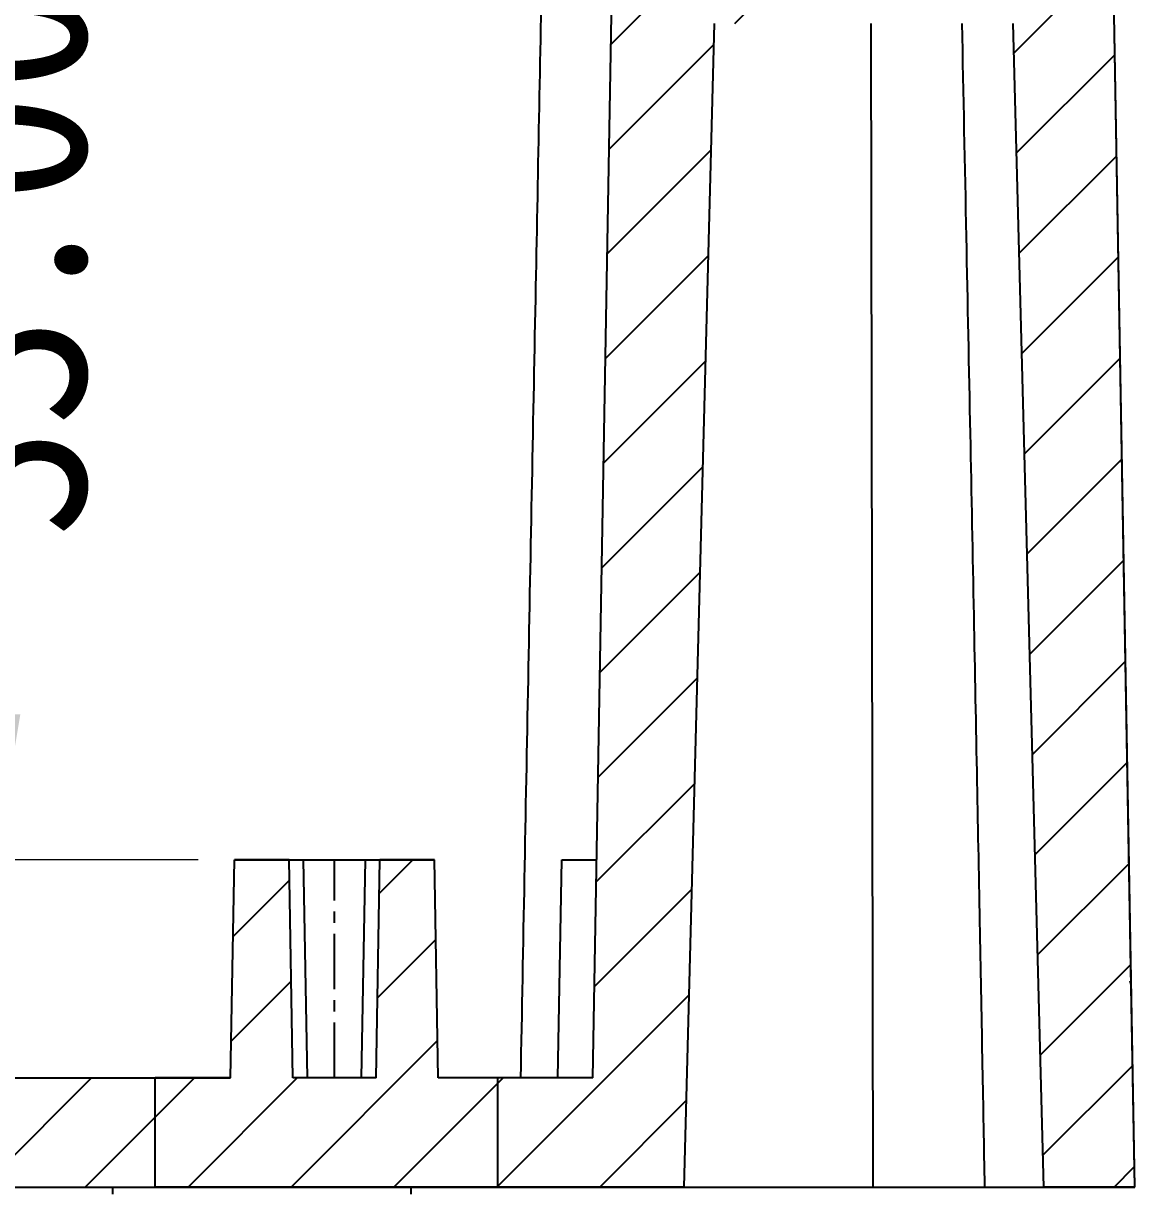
# Model space of a CAD drawing. Header units: millimetres. Extents: x 306 to 1885, y 393 to 1000.
# Drawn here: x 1145.2 to 1175.76, y 739.99 to 772.09 of the extents above; entities that cross this region are included whole.
import ezdxf

# ---------------------------------------------------------------- set-up
doc = ezdxf.new("R2010")
doc.units = ezdxf.units.MM
doc.linetypes.add('CENTER', pattern=[50.8, 31.75, -6.35, 6.35, -6.35])
doc.layers.add('dim', color=3, linetype='Continuous', lineweight=9)
doc.styles.add('FFS', font='SIMFANG.TTF', dxfattribs={"width": 0.9})
doc.dimstyles.new('YanXiu', dxfattribs={"dimtxt": 2.5, "dimasz": 2.2, "dimexe": 1, "dimexo": 0.6, "dimgap": 0.66, "dimtad": 0, "dimzin": 1, "dimdsep": 46, "dimtxsty": 'FFS', "dimcen": 0, "dimclrd": 256, "dimclre": 131, "dimclrt": 42, "dimazin": 0, "dimtfac": 1, "dimtofl": 0, "dimtmove": 0, "dimatfit": 3, "dimfxl": 0, "dimlwd": 5, "dimlwe": 5, "dimarcsym": 0})

# ---------------------------------------------------------------- blocks, each defined once
blk = doc.blocks.new('*D47')
at = {"layer": 'Defpoints', "color": 0}
for p in [(-74.035, 85.552), (-89.219, 52.552), (-82.665, 52.552)]:
    blk.add_point(p, dxfattribs=at)
at = {"layer": 'dim', "color": 131, "lineweight": 5}
for p, q in [((-75.035, 85.552), (-90.219, 85.552)), ((-83.665, 52.552), (-90.219, 52.552))]:
    blk.add_line(p, q, dxfattribs=at)
at = {"layer": 'dim', "lineweight": 5}
for p, q in [((-89.219, 81.552), (-89.219, 77.288)), ((-89.219, 56.552), (-89.219, 60.816))]:
    blk.add_line(p, q, dxfattribs=at)
at = {"layer": 'dim'}
for points in [[(-89.886, 81.552), (-88.552, 81.552), (-89.219, 85.552)], [(-89.886, 56.552), (-88.552, 56.552), (-89.219, 52.552)]]:
    blk.add_solid(points, dxfattribs=at)
at = {"layer": 'dim', "color": 42, "insert": (-89.219, 69.052), "char_height": 5, "attachment_point": 5, "rotation": 90, "style": 'FFS'}
blk.add_mtext('33.00', dxfattribs=at)
blk = doc.blocks.new('u50')
h = blk.add_hatch()
h.set_pattern_fill('DEFAULT__12', color=5, scale=2, angle=45, style=0, pattern_type=0)
h.set_pattern_definition([(45, (-331.9686, -74.1004), (-1.414214, 1.414214), [])])
edge = h.paths.add_edge_path()
edge.add_line((-57.915, 43.552), (-60.415, 43.552))
edge.add_line((-60.415, 43.552), (-61.253, 75.552))
edge.add_line((-61.253, 75.552), (-62.702, 75.552))
edge.add_line((-62.702, 75.552), (-62.702, 85.552))
edge.add_line((-59.169, 85.552), (-62.702, 85.552))
edge.add_line((-59.148, 84.952), (-59.169, 85.552))
edge.add_line((-58.638, 84.952), (-59.148, 84.952))
edge.add_line((-58.011, 49.06), (-58.638, 84.952))
edge.add_line((-57.915, 43.552), (-58.011, 49.06))
edge = h.paths.add_edge_path()
edge.add_line((-70.311, 43.552), (-75.421, 43.552))
edge.add_line((-75.421, 43.552), (-75.421, 46.552))
edge.add_line((-72.811, 46.552), (-75.421, 46.552))
edge.add_line((-72.811, 46.552), (-72.104, 87.052))
edge.add_line((-71.137, 87.052), (-72.104, 87.052))
edge.add_line((-71.111, 85.552), (-71.137, 87.052))
edge.add_line((-68.129, 85.552), (-71.111, 85.552))
edge.add_line((-68.129, 75.552), (-68.129, 85.552))
edge.add_line((-68.129, 75.552), (-69.473, 75.552))
edge.add_line((-69.473, 75.552), (-70.311, 43.552))
edge = h.paths.add_edge_path()
edge.add_line((-75.421, 43.552), (-75.421, 46.552))
edge.add_line((-75.421, 43.552), (-75.421, 46.552))
edge = h.paths.add_edge_path()
edge.add_line((-75.421, 43.552), (-84.841, 43.552))
edge.add_line((-84.841, 43.552), (-84.841, 46.552))
edge.add_line((-82.77, 46.552), (-84.841, 46.552))
edge.add_line((-82.77, 46.552), (-82.665, 52.552))
edge.add_line((-81.165, 52.552), (-82.665, 52.552))
edge.add_line((-81.061, 46.552), (-81.165, 52.552))
edge.add_line((-78.77, 46.552), (-81.061, 46.552))
edge.add_line((-78.77, 46.552), (-78.665, 52.552))
edge.add_line((-77.165, 52.552), (-78.665, 52.552))
edge.add_line((-77.061, 46.552), (-77.165, 52.552))
edge.add_line((-75.421, 46.552), (-77.061, 46.552))
edge.add_line((-75.421, 43.552), (-75.421, 46.552))
edge = h.paths.add_edge_path()
edge.add_line((-84.841, 43.552), (-84.841, 46.552))
edge.add_line((-84.841, 43.552), (-84.841, 46.552))
edge = h.paths.add_edge_path()
edge.add_line((-151.915, 43.552), (-119.931, 43.552))
edge.add_line((-151.915, 43.552), (-151.819, 49.06))
edge.add_spline(control_points=[(-151.319, 49.552), (-151.608, 49.552), (-151.814, 49.349), (-151.819, 49.06)], knot_values=[0, 0, 0, 0, 1, 1, 1, 1], weights=[1, 0.808834, 0.808834, 1], degree=3, periodic=0)
edge.add_line((-151.319, 49.552), (-151.204, 49.552))
edge.add_spline(control_points=[(-151.204, 49.552), (-150.973, 49.552), (-150.808, 49.714), (-150.804, 49.945)], knot_values=[0, 0, 0, 0, 1, 1, 1, 1], weights=[1, 0.808834, 0.808834, 1], degree=3, periodic=0)
edge.add_line((-150.804, 49.945), (-150.193, 84.952))
edge.add_line((-150.193, 84.952), (-149.682, 84.952))
edge.add_line((-149.682, 84.952), (-149.661, 85.552))
edge.add_line((-149.661, 85.552), (-148.711, 85.552))
edge.add_line((-148.711, 85.552), (-148.684, 87.052))
edge.add_line((-148.684, 87.052), (-147.717, 87.052))
edge.add_line((-147.011, 46.552), (-147.717, 87.052))
edge.add_line((-147.011, 46.552), (-141.77, 46.552))
edge.add_line((-141.77, 46.552), (-141.665, 52.552))
edge.add_line((-141.665, 52.552), (-140.165, 52.552))
edge.add_line((-140.061, 46.552), (-140.165, 52.552))
edge.add_line((-140.061, 46.552), (-137.77, 46.552))
edge.add_line((-137.77, 46.552), (-137.665, 52.552))
edge.add_line((-137.665, 52.552), (-136.165, 52.552))
edge.add_line((-136.061, 46.552), (-136.165, 52.552))
edge.add_line((-136.061, 46.552), (-84.841, 46.552))
edge.add_line((-84.841, 43.552), (-84.841, 46.552))
edge.add_line((-89.9, 43.552), (-84.841, 43.552))
edge.add_line((-89.915, 43.852), (-89.9, 43.552))
edge.add_line((-119.915, 43.852), (-89.915, 43.852))
edge.add_line((-119.915, 43.852), (-119.931, 43.552))
at = {"color": 7}
for p, q in [((-72.811, 46.552), (-72.104, 87.052)), ((-72.811, 46.552), (-72.104, 87.052)), ((-57.915, 43.552), (-58.638, 84.952)), ((-58.011, 49.06), (-58.638, 84.952)), ((-69.473, 75.552), (-70.311, 43.552)), ((-69.473, 75.552), (-70.311, 43.552)), ((-65.105, 43.552), (-65.158, 75.552)), ((-60.415, 43.552), (-61.253, 75.552)), ((-60.415, 43.552), (-61.253, 75.552)), ((-82.77, 46.552), (-82.665, 52.552)), ((-82.77, 46.552), (-82.665, 52.552)), ((-82.665, 52.552), (-77.165, 52.552)), ((-81.165, 52.552), (-82.665, 52.552)), ((-81.061, 46.552), (-81.165, 52.552)), ((-81.061, 46.552), (-81.165, 52.552)), ((-80.661, 46.552), (-80.765, 52.552)), ((-79.17, 46.552), (-79.065, 52.552)), ((-78.77, 46.552), (-78.665, 52.552)), ((-78.77, 46.552), (-78.665, 52.552)), ((-77.165, 52.552), (-78.665, 52.552)), ((-77.061, 46.552), (-77.165, 52.552)), ((-77.061, 46.552), (-77.165, 52.552)), ((-73.77, 46.552), (-73.665, 52.552)), ((-73.664, 52.552), (-72.706, 52.552)), ((-57.915, 43.552), (-58.011, 49.06)), ((-136.061, 46.552), (-82.77, 46.552)), ((-136.061, 46.552), (-84.841, 46.552)), ((-84.841, 43.552), (-84.841, 46.552)), ((-84.841, 43.552), (-84.841, 46.552)), ((-84.841, 43.552), (-84.841, 46.552)), ((-82.77, 46.552), (-84.841, 46.552)), ((-84.841, 43.552), (-84.841, 46.552)), ((-78.77, 46.552), (-81.061, 46.552)), ((-78.77, 46.552), (-81.061, 46.552)), ((-72.811, 46.552), (-77.061, 46.552)), ((-75.421, 46.552), (-77.061, 46.552)), ((-75.421, 43.552), (-75.421, 46.552)), ((-75.421, 43.552), (-75.421, 46.552)), ((-75.421, 43.552), (-75.421, 46.552)), ((-72.811, 46.552), (-75.421, 46.552)), ((-75.421, 43.552), (-75.421, 46.552)), ((-151.915, 43.552), (-57.915, 43.552)), ((-89.9, 43.552), (-84.841, 43.552)), ((-86.015, 43.552), (-86.015, 43.352)), ((-75.421, 43.552), (-84.841, 43.552)), ((-77.815, 43.552), (-77.815, 43.352)), ((-70.311, 43.552), (-75.421, 43.552)), ((-57.915, 43.552), (-60.415, 43.552))]:
    blk.add_line(p, q, dxfattribs=at)
at = {"color": 1, "linetype": 'CENTER', "ltscale": 0.048}
blk.add_line((-79.915, 46.552), (-79.915, 52.552), dxfattribs=at)
at = {"color": 7}
blk.add_arc((-58.511, 49.052), 0.5, 1, 18.5603, dxfattribs=at)
for points, start_tangent, end_tangent in [([(-74.791, 46.552), (-74.585, 57.507), (-74.377, 68.313), (-74.183, 78.193), (-74.035, 85.552)], (0.018596, 0.999827), (0.020226, 0.999795)), ([(-62.034, 43.552), (-62.095, 46.876), (-62.165, 50.571), (-62.243, 54.694), (-62.332, 59.266), (-62.43, 64.265), (-62.539, 69.682), (-62.658, 75.552)], (-0.018454, 0.99983), (-0.020416, 0.999792))]:
    blk.add_spline(points, degree=3, dxfattribs=dict(at, start_tangent=start_tangent, end_tangent=end_tangent))
at = {"layer": 'dim'}
dim = blk.add_linear_dim(base=(-89.219, 52.552), p1=(-74.035, 85.552), p2=(-82.665, 52.552), angle=90, dimstyle='YanXiu', override={"dimtxt": 5, "dimasz": 4, "dimexe": 0.9995, "dimexo": 0.9995, "dimgap": 0.9995}, dxfattribs=at)
dim.commit()
dim.dimension.update_dxf_attribs({"geometry": '*D47', "text_midpoint": (-89.219, 69.052)})

msp = doc.modelspace()

# ---------------------------------------------------------------- block references
msp.add_blockref('u50', (1233.672, 696.542))

doc.saveas('drawing.dxf')
